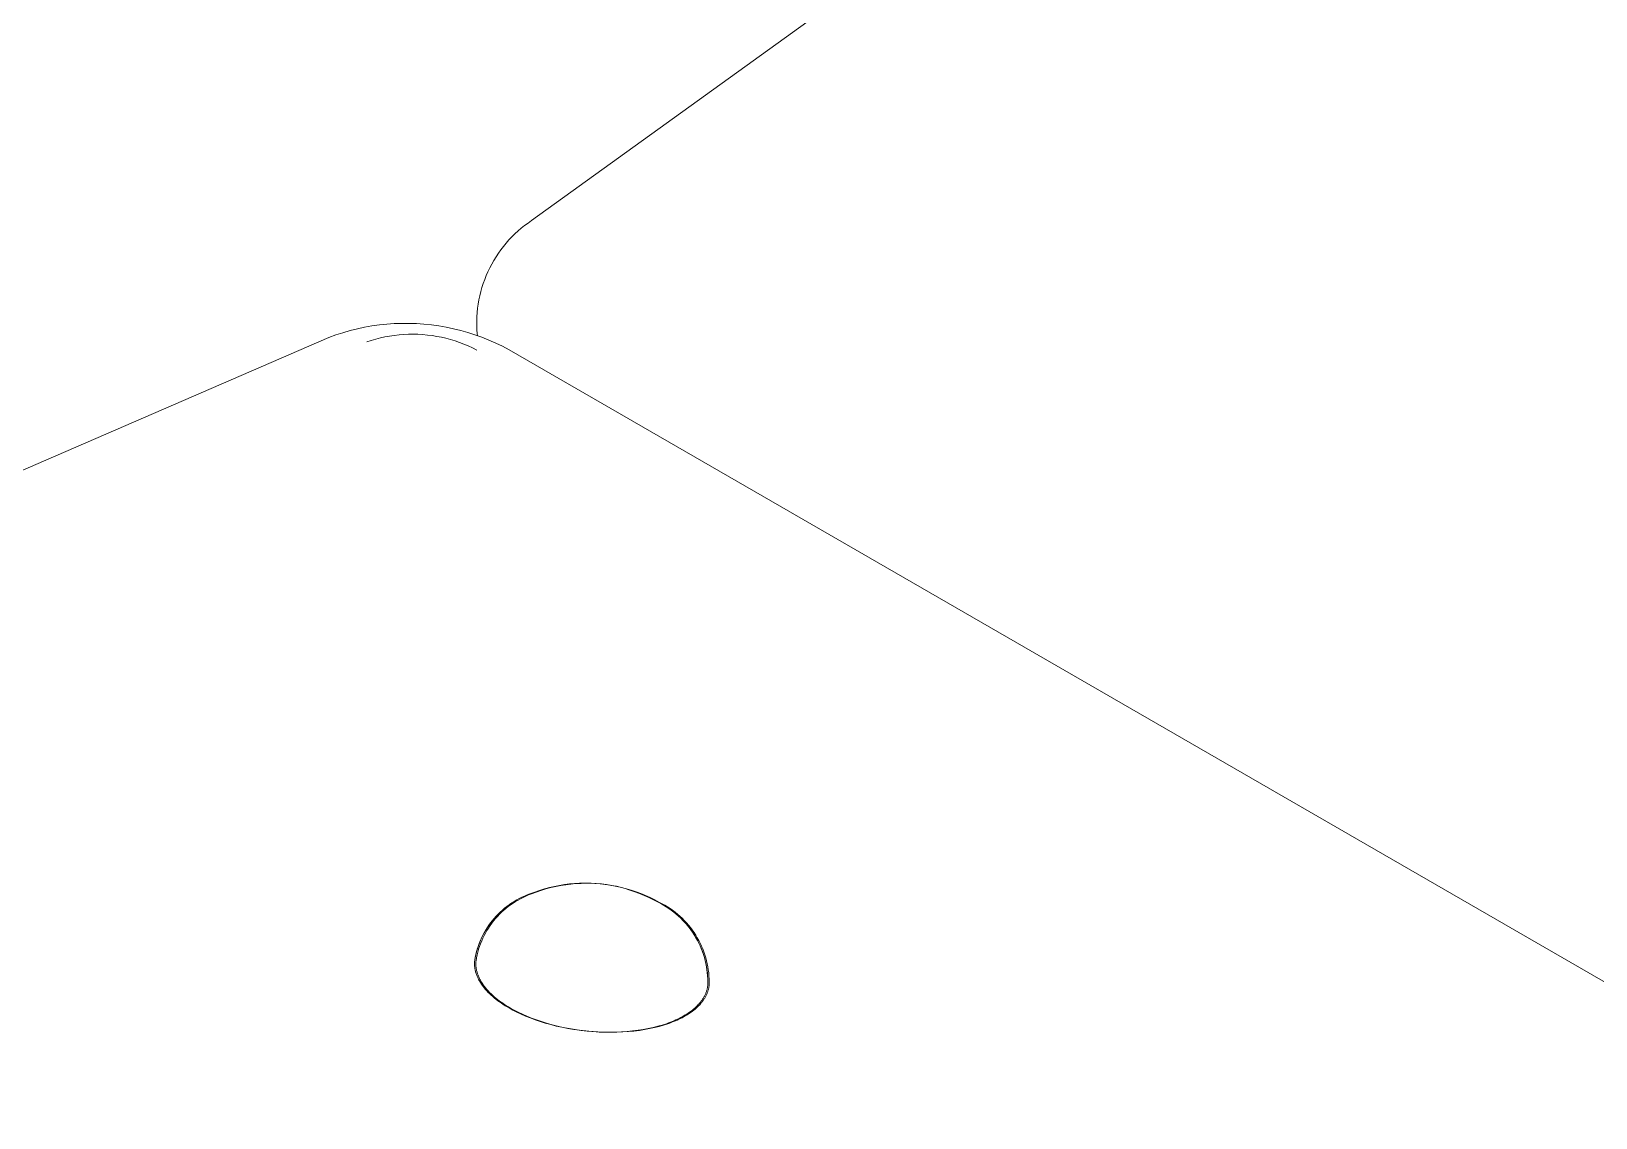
# Model space of a CAD drawing. Header units: inches. Extents: x -7 to 144, y -3 to 95.
# Drawn here: x 115.798 to 119.74, y 71.046 to 73.784 of the extents above; entities that cross this region are included whole.
import ezdxf

# ---------------------------------------------------------------- set-up
doc = ezdxf.new("R2010")
doc.units = ezdxf.units.IN
doc.layers.add('ZANO_R', color=7, linetype='Continuous', lineweight=0)

msp = doc.modelspace()

# ---------------------------------------------------------------- linework, layer by layer
at = {"layer": 'ZANO_R'}
for p, q in [((117.0584, 73.3071), (121.47823, 76.49669)), ((117.01662, 73.27373), (117.0245, 73.28098)), ((117.0245, 73.28098), (117.03263, 73.28794)), ((117.03263, 73.28794), (117.041, 73.29462)), ((117.041, 73.29462), (117.04959, 73.30101)), ((117.04959, 73.30101), (117.0584, 73.3071)), ((116.98121, 73.23367), (116.98773, 73.24216)), ((116.98773, 73.24216), (116.99454, 73.25043)), ((116.99454, 73.25043), (117.00163, 73.25845)), ((117.00163, 73.25845), (117.00899, 73.26622)), ((117.00899, 73.26622), (117.01662, 73.27373)), ((116.95322, 73.18812), (116.95818, 73.1976)), ((116.95818, 73.1976), (116.96347, 73.20691)), ((116.96347, 73.20691), (116.96907, 73.21604)), ((116.96907, 73.21604), (116.97499, 73.22496)), ((116.97499, 73.22496), (116.98121, 73.23367)), ((116.93675, 73.14862), (116.94035, 73.1587)), ((116.94035, 73.1587), (116.9443, 73.16865)), ((116.9443, 73.16865), (116.9486, 73.17846)), ((116.9486, 73.17846), (116.95322, 73.18812)), ((116.92588, 73.10723), (116.92806, 73.11772)), ((116.92806, 73.11772), (116.9306, 73.12812)), ((116.9306, 73.12812), (116.9335, 73.13842)), ((116.9335, 73.13842), (116.93675, 73.14862)), ((116.92154, 73.07542), (116.92262, 73.08608)), ((116.92262, 73.08608), (116.92407, 73.09668)), ((116.92407, 73.09668), (116.92588, 73.10723)), ((116.61957, 73.03442), (116.63794, 73.03832)), ((116.63794, 73.03832), (116.65643, 73.04158)), ((116.65643, 73.04158), (116.67502, 73.04421)), ((116.67502, 73.04421), (116.6937, 73.04618)), ((116.6937, 73.04618), (116.71243, 73.04751)), ((116.71243, 73.04751), (116.7312, 73.04819)), ((116.7312, 73.04819), (116.74998, 73.04822)), ((116.74998, 73.04822), (116.76875, 73.0476)), ((116.76875, 73.0476), (116.78748, 73.04634)), ((116.78748, 73.04634), (116.80616, 73.04442)), ((116.80616, 73.04442), (116.82477, 73.04186)), ((116.82477, 73.04186), (116.84327, 73.03866)), ((116.84327, 73.03866), (116.86166, 73.03482)), ((116.92048, 73.05404), (116.92083, 73.06474)), ((116.92051, 73.04334), (116.92048, 73.05404)), ((116.92091, 73.03264), (116.92051, 73.04334)), ((116.92083, 73.06474), (116.92154, 73.07542)), ((112.12793, 71.09854), (116.54776, 73.01254)), ((116.54776, 73.01254), (116.56542, 73.01894)), ((116.56542, 73.01894), (116.58329, 73.02472)), ((116.58329, 73.02472), (116.60134, 73.02988)), ((116.60134, 73.02988), (116.61957, 73.03442)), ((116.64325, 73.00135), (116.65457, 73.00509)), ((116.65457, 73.00509), (116.666, 73.00845)), ((116.666, 73.00845), (116.67755, 73.01141)), ((116.67755, 73.01141), (116.68919, 73.01397)), ((116.68919, 73.01397), (116.7009, 73.01613)), ((116.7009, 73.01613), (116.71269, 73.0179)), ((116.71269, 73.0179), (116.72453, 73.01925)), ((116.72453, 73.01925), (116.73641, 73.0202)), ((116.73641, 73.0202), (116.74832, 73.02075)), ((116.74832, 73.02075), (116.76023, 73.02089)), ((116.76023, 73.02089), (116.77215, 73.02062)), ((116.77215, 73.02062), (116.78405, 73.01994)), ((116.78405, 73.01994), (116.79592, 73.01886)), ((116.79592, 73.01886), (116.80774, 73.01737)), ((116.80774, 73.01737), (116.81951, 73.01547)), ((116.81951, 73.01547), (116.8312, 73.01318)), ((116.8312, 73.01318), (116.84281, 73.01049)), ((116.84281, 73.01049), (116.85432, 73.0074)), ((116.85432, 73.0074), (116.86572, 73.00392)), ((116.86166, 73.03482), (116.87989, 73.03034)), ((116.86572, 73.00392), (116.87699, 73.00005)), ((116.87699, 73.00005), (116.88813, 72.9958)), ((116.87989, 73.03034), (116.89797, 73.02524)), ((116.89797, 73.02524), (116.91585, 73.01952)), ((116.91585, 73.01952), (116.93353, 73.01318)), ((116.92168, 73.02196), (116.92091, 73.03264)), ((116.92216, 73.01784), (116.92168, 73.02196)), ((116.93353, 73.01318), (116.95098, 73.00623)), ((116.95098, 73.00623), (116.96817, 72.99868)), ((116.96817, 72.99868), (116.9851, 72.99054)), ((116.88813, 72.9958), (116.89911, 72.99117)), ((116.89911, 72.99117), (116.90992, 72.98617)), ((116.90992, 72.98617), (116.92056, 72.9808)), ((116.9851, 72.99054), (117.00173, 72.98182)), ((117.00173, 72.98182), (125.07451, 68.321)), ((117.06655, 71.615), (117.07871, 71.61917)), ((117.06655, 71.615), (117.07871, 71.61917)), ((117.06995, 71.61475), (117.08211, 71.61893)), ((117.07871, 71.61917), (117.09101, 71.62293)), ((117.07871, 71.61917), (117.09101, 71.62293)), ((117.08211, 71.61893), (117.09441, 71.62268)), ((117.09101, 71.62293), (117.10342, 71.62626)), ((117.09101, 71.62293), (117.10342, 71.62626)), ((117.09441, 71.62268), (117.10683, 71.62601)), ((117.10342, 71.62626), (117.11595, 71.62915)), ((117.10342, 71.62626), (117.11595, 71.62915)), ((117.10683, 71.62601), (117.11935, 71.62891)), ((117.11595, 71.62915), (117.12857, 71.63162)), ((117.11595, 71.62915), (117.12857, 71.63162)), ((117.11935, 71.62891), (117.13197, 71.63137)), ((117.12857, 71.63162), (117.14127, 71.63365)), ((117.12857, 71.63162), (117.14127, 71.63365)), ((117.13197, 71.63137), (117.14467, 71.6334)), ((117.14127, 71.63365), (117.15402, 71.63524)), ((117.14127, 71.63365), (117.15402, 71.63524)), ((117.14467, 71.6334), (117.15743, 71.63499)), ((117.15402, 71.63524), (117.16683, 71.63639)), ((117.15402, 71.63524), (117.16683, 71.63639)), ((117.15743, 71.63499), (117.17023, 71.63614)), ((117.16683, 71.63639), (117.17967, 71.63709)), ((117.16683, 71.63639), (117.17967, 71.63709)), ((117.17023, 71.63614), (117.18307, 71.63685)), ((117.17967, 71.63709), (117.19252, 71.63736)), ((117.17967, 71.63709), (117.19252, 71.63736)), ((117.18307, 71.63685), (117.19592, 71.63711)), ((117.19252, 71.63736), (117.20538, 71.63718)), ((117.19252, 71.63736), (117.20538, 71.63718)), ((117.19592, 71.63711), (117.20878, 71.63693)), ((117.20538, 71.63718), (117.21822, 71.63656)), ((117.20538, 71.63718), (117.21822, 71.63656)), ((117.20878, 71.63693), (117.22162, 71.63631)), ((117.21822, 71.63656), (117.23103, 71.6355)), ((117.21822, 71.63656), (117.23103, 71.6355)), ((117.22162, 71.63631), (117.23443, 71.63525)), ((117.23103, 71.6355), (117.2438, 71.63399)), ((117.23103, 71.6355), (117.2438, 71.63399)), ((117.23443, 71.63525), (117.2472, 71.63375)), ((117.2438, 71.63399), (117.25651, 71.63205)), ((117.2438, 71.63399), (117.25651, 71.63205)), ((117.2472, 71.63375), (117.25991, 71.6318)), ((117.25651, 71.63205), (117.26915, 71.62967)), ((117.25651, 71.63205), (117.26915, 71.62967)), ((117.25991, 71.6318), (117.27255, 71.62942)), ((117.26915, 71.62967), (117.28169, 71.62686)), ((117.26915, 71.62967), (117.28169, 71.62686)), ((117.27255, 71.62942), (117.28509, 71.62661)), ((117.28169, 71.62686), (117.29413, 71.62361)), ((117.28169, 71.62686), (117.29413, 71.62361)), ((117.28509, 71.62661), (117.29753, 71.62337)), ((117.29413, 71.62361), (117.30645, 71.61994)), ((117.29413, 71.62361), (117.30645, 71.61994)), ((117.29753, 71.62337), (117.30986, 71.6197)), ((117.30645, 71.61994), (117.31864, 71.61585)), ((117.30645, 71.61994), (117.31864, 71.61585)), ((117.30986, 71.6197), (117.32204, 71.6156)), ((116.9964, 71.57864), (117.00234, 71.58304)), ((116.99668, 71.57882), (117.0026, 71.58319)), ((116.9998, 71.57839), (117.00574, 71.58279)), ((117.00234, 71.58304), (117.00842, 71.58723)), ((117.0026, 71.58319), (117.00865, 71.58736)), ((117.00574, 71.58279), (117.01183, 71.58698)), ((117.00842, 71.58723), (117.01465, 71.59121)), ((117.00865, 71.58736), (117.01485, 71.59131)), ((117.01183, 71.58698), (117.01805, 71.59096)), ((117.01465, 71.59121), (117.02101, 71.59498)), ((117.01485, 71.59131), (117.02118, 71.59505)), ((117.01805, 71.59096), (117.02441, 71.59473)), ((117.02101, 71.59498), (117.0275, 71.59852)), ((117.02118, 71.59505), (117.02764, 71.59858)), ((117.02441, 71.59473), (117.0309, 71.59827)), ((117.0275, 71.59852), (117.0341, 71.60184)), ((117.02764, 71.59858), (117.03421, 71.60188)), ((117.0309, 71.59827), (117.0375, 71.60159)), ((117.0341, 71.60184), (117.04081, 71.60493)), ((117.03421, 71.60188), (117.04089, 71.60495)), ((117.0375, 71.60159), (117.04421, 71.60468)), ((117.04081, 71.60493), (117.04763, 71.60779)), ((117.04089, 71.60495), (117.04767, 71.6078)), ((117.04421, 71.60468), (117.05103, 71.60754)), ((117.04763, 71.60779), (117.05454, 71.61041)), ((117.04767, 71.6078), (117.05454, 71.61041)), ((117.05103, 71.60754), (117.05794, 71.61016)), ((117.05454, 71.61041), (117.06655, 71.615)), ((117.05454, 71.61041), (117.06655, 71.615)), ((117.05794, 71.61016), (117.06995, 71.61475)), ((117.31864, 71.61585), (117.33068, 71.61134)), ((117.31864, 71.61585), (117.33068, 71.61134)), ((117.32204, 71.6156), (117.33408, 71.61109)), ((117.33068, 71.61134), (117.34256, 71.60642)), ((117.33068, 71.61134), (117.34256, 71.60642)), ((117.33408, 71.61109), (117.34596, 71.60617)), ((117.34256, 71.60642), (117.35426, 71.60109)), ((117.34256, 71.60642), (117.35426, 71.60109)), ((117.34596, 71.60617), (117.35766, 71.60084)), ((117.35426, 71.60109), (117.36577, 71.59536)), ((117.35426, 71.60109), (117.36577, 71.59536)), ((117.35766, 71.60084), (117.36917, 71.59511)), ((117.36577, 71.59536), (117.37708, 71.58924)), ((117.36577, 71.59536), (117.37708, 71.58924)), ((117.36917, 71.59511), (117.38048, 71.58899)), ((117.37708, 71.58924), (117.38401, 71.5857)), ((117.37708, 71.58924), (117.38403, 71.58569)), ((117.38048, 71.58899), (117.38744, 71.58544)), ((117.38401, 71.5857), (117.39082, 71.58191)), ((117.38403, 71.58569), (117.39086, 71.5819)), ((117.38744, 71.58544), (117.39426, 71.58165)), ((117.39082, 71.58191), (117.39749, 71.5779)), ((117.39086, 71.5819), (117.39755, 71.57787)), ((117.39426, 71.58165), (117.40095, 71.57762)), ((116.95503, 71.53666), (116.95955, 71.5425)), ((116.95542, 71.53715), (116.95993, 71.54296)), ((116.95843, 71.53641), (116.96295, 71.54226)), ((116.95955, 71.5425), (116.96426, 71.54819)), ((116.95993, 71.54296), (116.96464, 71.5486)), ((116.96295, 71.54226), (116.96766, 71.54795)), ((116.96426, 71.54819), (116.96917, 71.55372)), ((116.96464, 71.5486), (116.96954, 71.55409)), ((116.96766, 71.54795), (116.97257, 71.55347)), ((116.96917, 71.55372), (116.97427, 71.55907)), ((116.96954, 71.55409), (116.97462, 71.5594)), ((116.97257, 71.55347), (116.97767, 71.55882)), ((116.97427, 71.55907), (116.97955, 71.56425)), ((116.97462, 71.5594), (116.97989, 71.56453)), ((116.97767, 71.55882), (116.98295, 71.564)), ((116.97955, 71.56425), (116.985, 71.56923)), ((116.97989, 71.56453), (116.98532, 71.56949)), ((116.98295, 71.564), (116.9884, 71.56899)), ((116.985, 71.56923), (116.99062, 71.57403)), ((116.98532, 71.56949), (116.99092, 71.57425)), ((116.9884, 71.56899), (116.99402, 71.57379)), ((116.99062, 71.57403), (116.9964, 71.57864)), ((116.99092, 71.57425), (116.99668, 71.57882)), ((116.99402, 71.57379), (116.9998, 71.57839)), ((117.39749, 71.5779), (117.40402, 71.57365)), ((117.39755, 71.57787), (117.4041, 71.57361)), ((117.40095, 71.57762), (117.4075, 71.57336)), ((117.40402, 71.57365), (117.4104, 71.56918)), ((117.4041, 71.57361), (117.41049, 71.56912)), ((117.4075, 71.57336), (117.41389, 71.56888)), ((117.4104, 71.56918), (117.41661, 71.56449)), ((117.41049, 71.56912), (117.41673, 71.56442)), ((117.41389, 71.56888), (117.42013, 71.56417)), ((117.41661, 71.56449), (117.42266, 71.55959)), ((117.41673, 71.56442), (117.42279, 71.5595)), ((117.42013, 71.56417), (117.42619, 71.55925)), ((117.42266, 71.55959), (117.42854, 71.55448)), ((117.42279, 71.5595), (117.42868, 71.55437)), ((117.42619, 71.55925), (117.43208, 71.55412)), ((117.42854, 71.55448), (117.43424, 71.54916)), ((117.42868, 71.55437), (117.43439, 71.54904)), ((117.43208, 71.55412), (117.43779, 71.54879)), ((117.43424, 71.54916), (117.43974, 71.54366)), ((117.43439, 71.54904), (117.43991, 71.54351)), ((117.43779, 71.54879), (117.44331, 71.54327)), ((117.43974, 71.54366), (117.44505, 71.53796)), ((117.43991, 71.54351), (117.44523, 71.5378)), ((117.44331, 71.54327), (117.44863, 71.53755)), ((116.93237, 71.49863), (116.9356, 71.50528)), ((116.93273, 71.49941), (116.93596, 71.50601)), ((116.9356, 71.50528), (116.93905, 71.51181)), ((116.93577, 71.49838), (116.939, 71.50503)), ((116.93596, 71.50601), (116.93942, 71.5125)), ((116.939, 71.50503), (116.94245, 71.51157)), ((116.93905, 71.51181), (116.94272, 71.51823)), ((116.93942, 71.5125), (116.9431, 71.51886)), ((116.94245, 71.51157), (116.94612, 71.51798)), ((116.94272, 71.51823), (116.94661, 71.52451)), ((116.9431, 71.51886), (116.947, 71.5251)), ((116.94612, 71.51798), (116.95001, 71.52426)), ((116.94661, 71.52451), (116.95071, 71.53065)), ((116.947, 71.5251), (116.95111, 71.5312)), ((116.95001, 71.52426), (116.95412, 71.53041)), ((116.95071, 71.53065), (116.95503, 71.53666)), ((116.95111, 71.5312), (116.95542, 71.53715)), ((116.95412, 71.53041), (116.95843, 71.53641)), ((117.44505, 71.53796), (117.45017, 71.53209)), ((117.44523, 71.5378), (117.45035, 71.5319)), ((117.44863, 71.53755), (117.45375, 71.53165)), ((117.45017, 71.53209), (117.45507, 71.52604)), ((117.45035, 71.5319), (117.45526, 71.52583)), ((117.45375, 71.53165), (117.45866, 71.52558)), ((117.45507, 71.52604), (117.45976, 71.51982)), ((117.45526, 71.52583), (117.45995, 71.51958)), ((117.45866, 71.52558), (117.46335, 71.51934)), ((117.45976, 71.51982), (117.46423, 71.51344)), ((117.45995, 71.51958), (117.46443, 71.51318)), ((117.46335, 71.51934), (117.46783, 71.51294)), ((117.46423, 71.51344), (117.46848, 71.50692)), ((117.46443, 71.51318), (117.46868, 71.50663)), ((117.46783, 71.51294), (117.47208, 71.50638)), ((117.46848, 71.50692), (117.4725, 71.50025)), ((117.46868, 71.50663), (117.47269, 71.49993)), ((117.47208, 71.50638), (117.47609, 71.49969)), ((116.918, 71.45676), (116.91979, 71.46393)), ((116.9182, 71.45783), (116.92002, 71.46495)), ((116.91979, 71.46393), (116.92182, 71.47103)), ((116.92002, 71.46495), (116.92209, 71.47201)), ((116.9214, 71.45651), (116.92319, 71.46368)), ((116.92182, 71.47103), (116.9241, 71.47806)), ((116.92209, 71.47201), (116.9244, 71.47899)), ((116.92319, 71.46368), (116.92522, 71.47079)), ((116.9241, 71.47806), (116.92662, 71.48501)), ((116.9244, 71.47899), (116.92694, 71.48589)), ((116.92522, 71.47079), (116.9275, 71.47782)), ((116.92662, 71.48501), (116.92938, 71.49187)), ((116.92694, 71.48589), (116.92972, 71.4927)), ((116.9275, 71.47782), (116.93003, 71.48476)), ((116.92938, 71.49187), (116.93237, 71.49863)), ((116.92972, 71.4927), (116.93273, 71.49941)), ((116.93003, 71.48476), (116.93278, 71.49162)), ((116.93278, 71.49162), (116.93577, 71.49838)), ((117.4725, 71.50025), (117.47628, 71.49344)), ((117.47269, 71.49993), (117.47647, 71.4931)), ((117.47609, 71.49969), (117.47988, 71.49285)), ((117.47628, 71.49344), (117.47983, 71.4865)), ((117.47647, 71.4931), (117.48001, 71.48614)), ((117.47983, 71.4865), (117.48313, 71.47945)), ((117.47988, 71.49285), (117.48342, 71.48589)), ((117.48001, 71.48614), (117.48331, 71.47906)), ((117.48313, 71.47945), (117.48618, 71.47229)), ((117.48331, 71.47906), (117.48636, 71.47187)), ((117.48342, 71.48589), (117.48671, 71.47881)), ((117.48618, 71.47229), (117.48898, 71.46502)), ((117.48636, 71.47187), (117.48915, 71.46457)), ((117.48671, 71.47881), (117.48976, 71.47162)), ((117.48898, 71.46502), (117.49153, 71.45766)), ((117.48915, 71.46457), (117.49169, 71.45719)), ((117.48976, 71.47162), (117.49255, 71.46432)), ((117.49255, 71.46432), (117.49509, 71.45694)), ((116.91477, 71.43616), (116.91475, 71.43412)), ((116.91475, 71.43412), (116.91479, 71.43207)), ((116.91484, 71.4382), (116.91477, 71.43616)), ((116.91479, 71.43207), (116.91489, 71.43002)), ((116.91497, 71.44023), (116.91484, 71.4382)), ((116.91489, 71.43002), (116.91504, 71.42797)), ((116.91516, 71.44225), (116.91497, 71.44023)), ((116.91504, 71.42797), (116.91525, 71.42591)), ((116.91516, 71.44225), (116.91645, 71.44953)), ((116.91525, 71.42591), (116.91551, 71.42386)), ((116.91529, 71.44342), (116.91662, 71.45065)), ((116.91551, 71.42386), (116.91583, 71.4218)), ((116.91583, 71.4218), (116.91621, 71.41974)), ((116.91645, 71.44953), (116.918, 71.45676)), ((116.91662, 71.45065), (116.9182, 71.45783)), ((116.91816, 71.43387), (116.91817, 71.43591)), ((116.91819, 71.43183), (116.91816, 71.43387)), ((116.91817, 71.43591), (116.91825, 71.43795)), ((116.91829, 71.42978), (116.91819, 71.43183)), ((116.91825, 71.43795), (116.91838, 71.43998)), ((116.91844, 71.42772), (116.91829, 71.42978)), ((116.91838, 71.43998), (116.91856, 71.44201)), ((116.91865, 71.42567), (116.91844, 71.42772)), ((116.91856, 71.44201), (116.91985, 71.44928)), ((116.91891, 71.42361), (116.91865, 71.42567)), ((116.91923, 71.42155), (116.91891, 71.42361)), ((116.91985, 71.44928), (116.9214, 71.45651)), ((117.49153, 71.45766), (117.49382, 71.45022)), ((117.49169, 71.45719), (117.49396, 71.44972)), ((117.49382, 71.45022), (117.49586, 71.4427)), ((117.49396, 71.44972), (117.49598, 71.44217)), ((117.49509, 71.45694), (117.49737, 71.44947)), ((117.49586, 71.4427), (117.49763, 71.43512)), ((117.49598, 71.44217), (117.49773, 71.43456)), ((117.49737, 71.44947), (117.49938, 71.44192)), ((117.49763, 71.43512), (117.49913, 71.42748)), ((117.49773, 71.43456), (117.49921, 71.42689)), ((117.49913, 71.42748), (117.50037, 71.41979)), ((117.49921, 71.42689), (117.50043, 71.41918)), ((117.49938, 71.44192), (117.50113, 71.43431)), ((117.50113, 71.43431), (117.50262, 71.42664)), ((117.50262, 71.42664), (117.50383, 71.41893)), ((116.91621, 71.41974), (116.91664, 71.41768)), ((116.91664, 71.41768), (116.91712, 71.41562)), ((116.91712, 71.41562), (116.91766, 71.41356)), ((116.91766, 71.41356), (116.91826, 71.4115)), ((116.91826, 71.4115), (116.91891, 71.40945)), ((116.91891, 71.40945), (116.91961, 71.40739)), ((116.91961, 71.41949), (116.91923, 71.42155)), ((116.92004, 71.41743), (116.91961, 71.41949)), ((116.91961, 71.40739), (116.92037, 71.40534)), ((116.92053, 71.41537), (116.92004, 71.41743)), ((116.92037, 71.40534), (116.92118, 71.4033)), ((116.92107, 71.41331), (116.92053, 71.41537)), ((116.92166, 71.41125), (116.92107, 71.41331)), ((116.92118, 71.4033), (116.92204, 71.40126)), ((116.92231, 71.4092), (116.92166, 71.41125)), ((116.92204, 71.40126), (116.92296, 71.39922)), ((116.92302, 71.40715), (116.92231, 71.4092)), ((116.92296, 71.39922), (116.92393, 71.39719)), ((116.92377, 71.4051), (116.92302, 71.40715)), ((116.92458, 71.40305), (116.92377, 71.4051)), ((116.92393, 71.39719), (116.92494, 71.39516)), ((116.92545, 71.40101), (116.92458, 71.40305)), ((116.92494, 71.39516), (116.92601, 71.39315)), ((116.92636, 71.39897), (116.92545, 71.40101)), ((116.92601, 71.39315), (116.92713, 71.39113)), ((116.92733, 71.39694), (116.92636, 71.39897)), ((116.92713, 71.39113), (116.9283, 71.38913)), ((116.92835, 71.39492), (116.92733, 71.39694)), ((116.9283, 71.38913), (116.92952, 71.38713)), ((116.92942, 71.3929), (116.92835, 71.39492)), ((116.93053, 71.39089), (116.92942, 71.3929)), ((116.92952, 71.38713), (116.93078, 71.38515)), ((116.9317, 71.38888), (116.93053, 71.39089)), ((116.93078, 71.38515), (116.9321, 71.38317)), ((116.93292, 71.38689), (116.9317, 71.38888)), ((116.9321, 71.38317), (116.93346, 71.3812)), ((116.93419, 71.3849), (116.93292, 71.38689)), ((116.9355, 71.38292), (116.93419, 71.3849)), ((116.93686, 71.38095), (116.9355, 71.38292)), ((117.50037, 71.41979), (117.50134, 71.41206)), ((117.50043, 71.41918), (117.50138, 71.41142)), ((117.50134, 71.41206), (117.50204, 71.4043)), ((117.50138, 71.41142), (117.50205, 71.40364)), ((117.50204, 71.4043), (117.50247, 71.39653)), ((117.50205, 71.40364), (117.50245, 71.39584)), ((117.50258, 71.38804), (117.50244, 71.38023)), ((117.50245, 71.39584), (117.50258, 71.38804)), ((117.50247, 71.39653), (117.50263, 71.38874)), ((117.50263, 71.38874), (117.50252, 71.38096)), ((117.50383, 71.41893), (117.50478, 71.41118)), ((117.50478, 71.41118), (117.50545, 71.4034)), ((117.50545, 71.4034), (117.50586, 71.3956)), ((117.50599, 71.38779), (117.50584, 71.37998)), ((117.50586, 71.3956), (117.50599, 71.38779)), ((116.93346, 71.3812), (116.93486, 71.37924)), ((116.93486, 71.37924), (116.93631, 71.3773)), ((116.93631, 71.3773), (116.93935, 71.37344)), ((116.93826, 71.379), (116.93686, 71.38095)), ((116.93972, 71.37705), (116.93826, 71.379)), ((116.93935, 71.37344), (116.94256, 71.36962)), ((116.94275, 71.37319), (116.93972, 71.37705)), ((116.94256, 71.36962), (116.94593, 71.36586)), ((116.94596, 71.36937), (116.94275, 71.37319)), ((116.94593, 71.36586), (116.94947, 71.36215)), ((116.94933, 71.36561), (116.94596, 71.36937)), ((116.95287, 71.3619), (116.94933, 71.36561)), ((116.94947, 71.36215), (116.95315, 71.3585)), ((116.95656, 71.35825), (116.95287, 71.3619)), ((116.95315, 71.3585), (116.95699, 71.35491)), ((116.96039, 71.35466), (116.95656, 71.35825)), ((116.95699, 71.35491), (116.96096, 71.35138)), ((116.96436, 71.35113), (116.96039, 71.35466)), ((116.96096, 71.35138), (116.96506, 71.34791)), ((116.96846, 71.34767), (116.96436, 71.35113)), ((116.96506, 71.34791), (116.96929, 71.34452)), ((116.97269, 71.34427), (116.96846, 71.34767)), ((116.96929, 71.34452), (116.97363, 71.34119)), ((116.97703, 71.34094), (116.97269, 71.34427)), ((117.48728, 71.34176), (117.48837, 71.34332)), ((117.48837, 71.34332), (117.48942, 71.3449)), ((117.48942, 71.3449), (117.49044, 71.34648)), ((117.49044, 71.34648), (117.49142, 71.34808)), ((117.49177, 71.34308), (117.49068, 71.34152)), ((117.49142, 71.34808), (117.49236, 71.34968)), ((117.49283, 71.34465), (117.49177, 71.34308)), ((117.49236, 71.34968), (117.49326, 71.3513)), ((117.49384, 71.34623), (117.49283, 71.34465)), ((117.49326, 71.3513), (117.49412, 71.35293)), ((117.49482, 71.34783), (117.49384, 71.34623)), ((117.49412, 71.35293), (117.49495, 71.35457)), ((117.49576, 71.34944), (117.49482, 71.34783)), ((117.49495, 71.35457), (117.49573, 71.35622)), ((117.49573, 71.35622), (117.49648, 71.35788)), ((117.49666, 71.35105), (117.49576, 71.34944)), ((117.49648, 71.35788), (117.49718, 71.35955)), ((117.49753, 71.35268), (117.49666, 71.35105)), ((117.49718, 71.35955), (117.49785, 71.36123)), ((117.49835, 71.35432), (117.49753, 71.35268)), ((117.49785, 71.36123), (117.49847, 71.36292)), ((117.49914, 71.35597), (117.49835, 71.35432)), ((117.49847, 71.36292), (117.49906, 71.36462)), ((117.49906, 71.36462), (117.4996, 71.36632)), ((117.49988, 71.35763), (117.49914, 71.35597)), ((117.4996, 71.36632), (117.5001, 71.36804)), ((117.50059, 71.3593), (117.49988, 71.35763)), ((117.5001, 71.36804), (117.50056, 71.36976)), ((117.50056, 71.36976), (117.50098, 71.37149)), ((117.50125, 71.36098), (117.50059, 71.3593)), ((117.50098, 71.37149), (117.50136, 71.37322)), ((117.50188, 71.36267), (117.50125, 71.36098)), ((117.50136, 71.37322), (117.50169, 71.37496)), ((117.50169, 71.37496), (117.50199, 71.37671)), ((117.50246, 71.36437), (117.50188, 71.36267)), ((117.50199, 71.37671), (117.50223, 71.37847)), ((117.50223, 71.37847), (117.50244, 71.38023)), ((117.503, 71.36608), (117.50246, 71.36437)), ((117.50351, 71.36779), (117.503, 71.36608)), ((117.50397, 71.36951), (117.50351, 71.36779)), ((117.50438, 71.37124), (117.50397, 71.36951)), ((117.50476, 71.37297), (117.50438, 71.37124)), ((117.50509, 71.37472), (117.50476, 71.37297)), ((117.50539, 71.37647), (117.50509, 71.37472)), ((117.50564, 71.37822), (117.50539, 71.37647)), ((117.50584, 71.37998), (117.50564, 71.37822)), ((116.97363, 71.34119), (116.97808, 71.33793)), ((116.98149, 71.33768), (116.97703, 71.34094)), ((116.97808, 71.33793), (116.98264, 71.33474)), ((116.98604, 71.3345), (116.98149, 71.33768)), ((116.98264, 71.33474), (116.98729, 71.33163)), ((116.99069, 71.33139), (116.98604, 71.3345)), ((116.98729, 71.33163), (116.99203, 71.3286)), ((116.99543, 71.32835), (116.99069, 71.33139)), ((116.99203, 71.3286), (116.99685, 71.32563)), ((117.00026, 71.32539), (116.99543, 71.32835)), ((116.99685, 71.32563), (117.00175, 71.32275)), ((117.00515, 71.3225), (117.00026, 71.32539)), ((117.00175, 71.32275), (117.01126, 71.31746)), ((117.01466, 71.31722), (117.00515, 71.3225)), ((117.01126, 71.31746), (117.02135, 71.31228)), ((117.02475, 71.31203), (117.01466, 71.31722)), ((117.02135, 71.31228), (117.032, 71.30721)), ((117.0354, 71.30696), (117.02475, 71.31203)), ((117.032, 71.30721), (117.0432, 71.30229)), ((117.0466, 71.30205), (117.0354, 71.30696)), ((117.44206, 71.30283), (117.44588, 71.30509)), ((117.44928, 71.30484), (117.44546, 71.30258)), ((117.44588, 71.30509), (117.44962, 71.30741)), ((117.45302, 71.30716), (117.44928, 71.30484)), ((117.44962, 71.30741), (117.45327, 71.3098)), ((117.45667, 71.30955), (117.45302, 71.30716)), ((117.45327, 71.3098), (117.45683, 71.31226)), ((117.46023, 71.31201), (117.45667, 71.30955)), ((117.45683, 71.31226), (117.46028, 71.31478)), ((117.46369, 71.31453), (117.46023, 71.31201)), ((117.46028, 71.31478), (117.46364, 71.31736)), ((117.46364, 71.31736), (117.46688, 71.32001)), ((117.46704, 71.31712), (117.46369, 71.31453)), ((117.46688, 71.32001), (117.47001, 71.32272)), ((117.47028, 71.31976), (117.46704, 71.31712)), ((117.47001, 71.32272), (117.47302, 71.32549)), ((117.47341, 71.32247), (117.47028, 71.31976)), ((117.47302, 71.32549), (117.47591, 71.32832)), ((117.47642, 71.32525), (117.47341, 71.32247)), ((117.47591, 71.32832), (117.47867, 71.33121)), ((117.47931, 71.32808), (117.47642, 71.32525)), ((117.47867, 71.33121), (117.4813, 71.33416)), ((117.48207, 71.33097), (117.47931, 71.32808)), ((117.4813, 71.33416), (117.48257, 71.33565)), ((117.4847, 71.33391), (117.48207, 71.33097)), ((117.48257, 71.33565), (117.4838, 71.33716)), ((117.4838, 71.33716), (117.485, 71.33868)), ((117.48597, 71.33541), (117.4847, 71.33391)), ((117.485, 71.33868), (117.48616, 71.34022)), ((117.4872, 71.33691), (117.48597, 71.33541)), ((117.48616, 71.34022), (117.48728, 71.34176)), ((117.4884, 71.33844), (117.4872, 71.33691)), ((117.48956, 71.33997), (117.4884, 71.33844)), ((117.49068, 71.34152), (117.48956, 71.33997)), ((117.0432, 71.30229), (117.05494, 71.29755)), ((117.05834, 71.2973), (117.0466, 71.30205)), ((117.05494, 71.29755), (117.06719, 71.293)), ((117.07059, 71.29275), (117.05834, 71.2973)), ((117.06719, 71.293), (117.07994, 71.28867)), ((117.08334, 71.28842), (117.07059, 71.29275)), ((117.07994, 71.28867), (117.09314, 71.28459)), ((117.09654, 71.28434), (117.08334, 71.28842)), ((117.09314, 71.28459), (117.10677, 71.28078)), ((117.11017, 71.28054), (117.09654, 71.28434)), ((117.10677, 71.28078), (117.12078, 71.27727)), ((117.12418, 71.27702), (117.11017, 71.28054)), ((117.12078, 71.27727), (117.13512, 71.27407)), ((117.13852, 71.27383), (117.12418, 71.27702)), ((117.13512, 71.27407), (117.14975, 71.27121)), ((117.15315, 71.27096), (117.13852, 71.27383)), ((117.14975, 71.27121), (117.16461, 71.2687)), ((117.16802, 71.26845), (117.15315, 71.27096)), ((117.16461, 71.2687), (117.17966, 71.26656)), ((117.18306, 71.26631), (117.16802, 71.26845)), ((117.17966, 71.26656), (117.19481, 71.2648)), ((117.19822, 71.26455), (117.18306, 71.26631)), ((117.19481, 71.2648), (117.21003, 71.26343)), ((117.21343, 71.26318), (117.19822, 71.26455)), ((117.29917, 71.26352), (117.31314, 71.26488)), ((117.31654, 71.26463), (117.30257, 71.26327)), ((117.31314, 71.26488), (117.32672, 71.26659)), ((117.33012, 71.26634), (117.31654, 71.26463)), ((117.32672, 71.26659), (117.33987, 71.26863)), ((117.34327, 71.26839), (117.33012, 71.26634)), ((117.33987, 71.26863), (117.35256, 71.271)), ((117.35596, 71.27075), (117.34327, 71.26839)), ((117.35256, 71.271), (117.36475, 71.27366)), ((117.36816, 71.27342), (117.35596, 71.27075)), ((117.36475, 71.27366), (117.37643, 71.27661)), ((117.37983, 71.27636), (117.36816, 71.27342)), ((117.37643, 71.27661), (117.38756, 71.2798)), ((117.39097, 71.27955), (117.37983, 71.27636)), ((117.38756, 71.2798), (117.39814, 71.28323)), ((117.40154, 71.28298), (117.39097, 71.27955)), ((117.39814, 71.28323), (117.40322, 71.28503)), ((117.40662, 71.28478), (117.40154, 71.28298)), ((117.40322, 71.28503), (117.40815, 71.28687)), ((117.41156, 71.28662), (117.40662, 71.28478)), ((117.40815, 71.28687), (117.41294, 71.28876)), ((117.41635, 71.28851), (117.41156, 71.28662)), ((117.41294, 71.28876), (117.41759, 71.29069)), ((117.42099, 71.29045), (117.41635, 71.28851)), ((117.41759, 71.29069), (117.42183, 71.29255)), ((117.42523, 71.2923), (117.42099, 71.29045)), ((117.42183, 71.29255), (117.426, 71.29447)), ((117.42941, 71.29422), (117.42523, 71.2923)), ((117.426, 71.29447), (117.43012, 71.29646)), ((117.43352, 71.29621), (117.42941, 71.29422)), ((117.43012, 71.29646), (117.43417, 71.29852)), ((117.43757, 71.29827), (117.43352, 71.29621)), ((117.43417, 71.29852), (117.43815, 71.30064)), ((117.44155, 71.30039), (117.43757, 71.29827)), ((117.43815, 71.30064), (117.44206, 71.30283)), ((117.44546, 71.30258), (117.44155, 71.30039)), ((117.21003, 71.26343), (117.22524, 71.26245)), ((117.22864, 71.26221), (117.21343, 71.26318)), ((117.22524, 71.26245), (117.24039, 71.26188)), ((117.24379, 71.26163), (117.22864, 71.26221)), ((117.24039, 71.26188), (117.25542, 71.2617)), ((117.25882, 71.26146), (117.24379, 71.26163)), ((117.25542, 71.2617), (117.27026, 71.26192)), ((117.27366, 71.26167), (117.25882, 71.26146)), ((117.27026, 71.26192), (117.28486, 71.26253)), ((117.28826, 71.26228), (117.27366, 71.26167)), ((117.28486, 71.26253), (117.29917, 71.26352)), ((117.30257, 71.26327), (117.28826, 71.26228))]:
    msp.add_line(p, q, dxfattribs=at)

doc.saveas('drawing.dxf')
